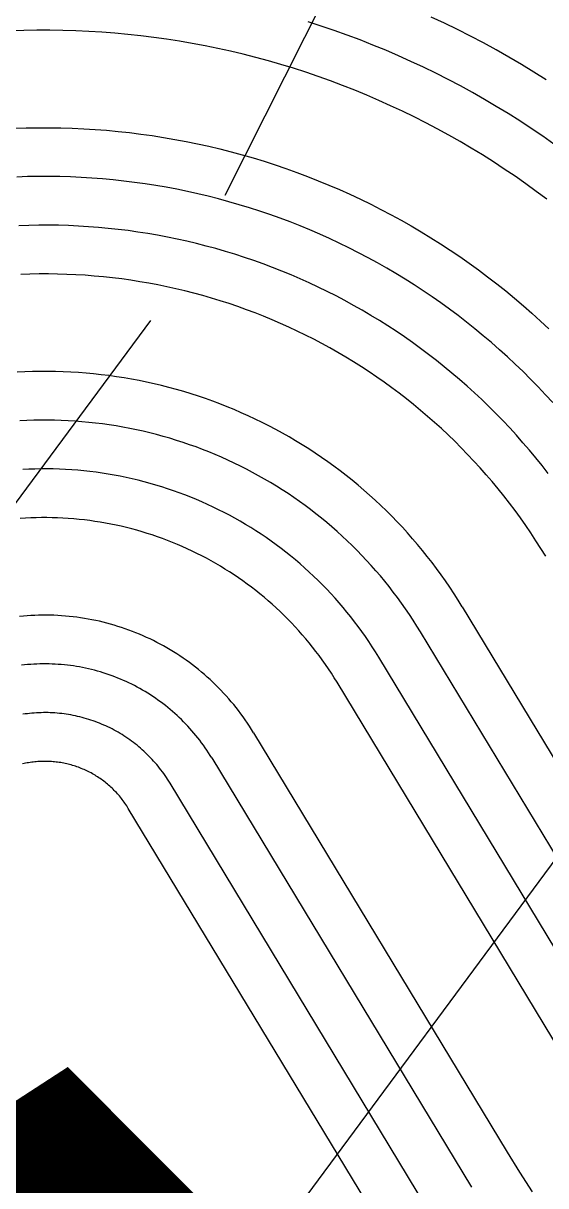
# Model space of a CAD drawing. Header units: inches. Extents: x 2439273 to 2445077, y 7048639 to 7057917.
# Drawn here: x 2443423.9 to 2443466.8, y 7054187.1 to 7054282.5 of the extents above; entities that cross this region are included whole.
import ezdxf

# ---------------------------------------------------------------- set-up
doc = ezdxf.new("R2010")
doc.units = ezdxf.units.IN
doc.header["$LTSCALE"] = 300
doc.header["$MEASUREMENT"] = 0
doc.linetypes.add('DASHED', pattern=[0.29, 0.25, -0.04])
doc.linetypes.add('DASHEDX2', pattern=[0.165, 0.125, -0.04])
for name, color, linetype in [('EC', 43, 'DASHEDX2'), ('PC', 43, 'DASHEDX2'), ('SILT FENCE', 200, 'Continuous')]:
    doc.layers.add(name, color=color, linetype=linetype)

msp = doc.modelspace()

# ---------------------------------------------------------------- linework, layer by layer
at = {"layer": 'EC', "color": 43, "linetype": 'DASHEDX2', "flags": 128}
msp.add_lwpolyline([(2443425.743321246, 7053762.902700721), (2443410.410891986, 7053761.769197036), (2443405.967782603, 7053816.308898656), (2443401.062494332, 7053837.364915172), (2443403.241638218, 7053840.046135941), (2443400.648762817, 7053862.115752891), (2443422.555910975, 7053914.17321025), (2443420.894577197, 7053929.151837925), (2443409.265327887, 7053941.373186214), (2443418.20447099, 7053963.487677377), (2443407.314079654, 7054022.643596934), (2443384.233547295, 7054046.128982879), (2443375.710430692, 7054122.38178094), (2443344.453800007, 7054149.578212756), (2443377.509464971, 7054187.130933892), (2443398.881934611, 7054210.098388085), (2443437.285887313, 7054262.035633071), (2443478.455176371, 7054343.891148337), (2443509.531716789, 7054451.24316057), (2443614.636578605, 7054540.083871452), (2443651.89622852, 7054558.176702823), (2443693.354865577, 7054601.990781369), (2443728.561561285, 7054681.297859669), (2443812.614302369, 7054714.957842821), (2443863.783017403, 7054755.661416031), (2444011.22821498, 7054797.463604752), (2444011.973315818, 7054798.143564888), (2444012.820314447, 7054799.109575234), (2444012.852815711, 7054797.819433597), (2444012.893998828, 7054797.460150822), (2444012.833001023, 7054797.192638392), (2444012.596531818, 7054797.21452659), (2443999.046659494, 7054678.983949109), (2443978.293679299, 7054600.329528203), (2443975.737185901, 7054580.55914582), (2444001.509668467, 7054556.743247248), (2444053.335368618, 7054581.227595122), (2444080.034650702, 7054628.936141122), (2444081.953821822, 7054632.345196197), (2444082.711564357, 7054634.518323509), (2444113.224922489, 7054712.682655147), (2444125.392361898, 7054768.082708514), (2444127.067679818, 7054773.918538096), (2444129.19540433, 7054785.103715295), (2444137.841576534, 7054875.364694875), (2444149.355660154, 7054940.464351943), (2444151.972174073, 7054962.962688054), (2444154.760398371, 7054992.516346509), (2444157.593668614, 7055041.810125102), (2444156.904014768, 7055103.769216864), (2444155.869699074, 7055124.248032489), (2444151.698211249, 7055139.114138287), (2444132.118834666, 7055228.931792318), (2444130.35860268, 7055234.89296001), (2444124.794023361, 7055259.371654917), (2444123.246778563, 7055265.165615089), (2444118.678351661, 7055291.340869344), (2444116.111321751, 7055301.965891114), (2444061.143920247, 7055467.81611318), (2444060.279302983, 7055481.368498995), (2444050.920878204, 7055495.608555134), (2444050.149171321, 7055503.786558906), (2444050.155346385, 7055504.603493648)], dxfattribs=at)
at = {"layer": 'EC', "color": 43, "linetype": 'DASHED', "flags": 128}
msp.add_lwpolyline([(2443433.572570371, 7054065.412798243), (2443433.077123915, 7054068.104032177), (2443428.094711496, 7054073.173840654), (2443424.006058029, 7054109.753331655), (2443439.724080116, 7054176.213669008), (2443468.481259811, 7054215.104683651), (2443505.19147339, 7054288.094368845)], dxfattribs=at)
at = {"layer": 'PC', "color": 24, "linetype": 'Continuous', "flags": 128}
for points in [[(2443466.799888075, 7054277.842006223), (2443465.790769105, 7054278.479831024), (2443464.771756111, 7054279.101726586), (2443463.743100519, 7054279.707539465), (2443462.705056135, 7054280.297120187), (2443461.65787908, 7054280.870323283), (2443460.601827729, 7054281.42700732), (2443459.537162649, 7054281.967034947), (2443458.464146528, 7054282.490272921), (2443457.383044118, 7054282.996592139)], [(2443467.445696829, 7054272.575874867), (2443466.519214983, 7054273.22449326), (2443465.58265938, 7054273.858479091), (2443464.636261101, 7054274.477675932), (2443463.680253656, 7054275.081931006), (2443462.714872925, 7054275.671095222), (2443461.7403571, 7054276.245023213), (2443460.756946631, 7054276.803573371), (2443459.764884158, 7054277.346607882), (2443458.764414458, 7054277.87399276), (2443457.755784381, 7054278.38559788), (2443456.739242793, 7054278.881297013), (2443455.71504051, 7054279.36096785), (2443454.683430238, 7054279.824492042), (2443453.644666511, 7054280.27175522), (2443452.59900563, 7054280.702647029), (2443451.546705595, 7054281.117061153), (2443450.488026044, 7054281.514895341), (2443449.423228193, 7054281.896051433), (2443448.352574765, 7054282.260435386), (2443447.276329924, 7054282.607957292)], [(2443466.846607861, 7054268.051181144), (2443465.991270723, 7054268.690947657), (2443465.12599009, 7054269.317200191), (2443464.250979458, 7054269.929784229), (2443463.366454722, 7054270.528548624), (2443462.472634126, 7054271.113345641), (2443461.569738206, 7054271.684030988), (2443460.657989737, 7054272.240463859), (2443459.737613681, 7054272.782506962), (2443458.808837126, 7054273.310026556), (2443457.871889235, 7054273.822892482), (2443456.927001185, 7054274.3209782), (2443455.974406113, 7054274.804160814), (2443455.014339058, 7054275.272321106), (2443454.047036902, 7054275.725343564), (2443453.072738311, 7054276.163116411), (2443452.09168368, 7054276.585531636), (2443451.104115069, 7054276.992485011), (2443450.110276148, 7054277.383876128), (2443449.110412128, 7054277.759608416), (2443448.104769713, 7054278.11958917), (2443447.093597031, 7054278.46372957), (2443446.07714357, 7054278.791944703), (2443445.055660129, 7054279.104153588), (2443444.029398741, 7054279.400279193), (2443442.998612622, 7054279.680248452), (2443441.963556102, 7054279.943992287), (2443440.924484567, 7054280.191445623), (2443439.881654391, 7054280.422547406), (2443438.835322877, 7054280.637240614), (2443437.785748193, 7054280.835472275), (2443436.733189304, 7054281.017193477), (2443435.677905915, 7054281.182359383), (2443434.620158399, 7054281.330929244), (2443433.560207741, 7054281.462866399), (2443432.498315469, 7054281.578138296), (2443431.434743586, 7054281.676716495), (2443430.369754515, 7054281.758576671), (2443429.303611026, 7054281.823698626), (2443428.236576172, 7054281.872066294), (2443427.16891323, 7054281.903667739), (2443426.100885629, 7054281.918495165), (2443425.032756888, 7054281.916544913), (2443423.964790554, 7054281.897817465), (2443422.897250129, 7054281.862317441)], [(2443423.225923711, 7054273.869071938), (2443424.167871145, 7054273.900395488), (2443425.110194381, 7054273.916919707), (2443426.052660916, 7054273.918640518), (2443426.995038212, 7054273.905557496), (2443427.937093749, 7054273.877673866), (2443428.87859509, 7054273.834996513), (2443429.819309935, 7054273.777535964), (2443430.759006173, 7054273.705306398), (2443431.697451952, 7054273.618325635), (2443432.634415722, 7054273.516615137), (2443433.569666302, 7054273.400199999), (2443434.502972933, 7054273.269108946), (2443435.434105336, 7054273.123374322), (2443436.362833767, 7054272.963032085), (2443437.288929078, 7054272.788121795), (2443438.212162767, 7054272.598686612), (2443439.132307039, 7054272.394773275), (2443440.049134864, 7054272.176432096), (2443440.962420029, 7054271.943716948), (2443441.871937193, 7054271.696685248), (2443442.777461947, 7054271.43539795), (2443443.678770866, 7054271.159919522), (2443444.575641565, 7054270.870317934), (2443445.467852756, 7054270.56666464), (2443446.355184299, 7054270.249034563), (2443447.237417257, 7054269.917506073), (2443448.114333953, 7054269.572160969), (2443448.985718021, 7054269.213084462), (2443449.85135446, 7054268.840365146), (2443450.711029686, 7054268.454094987), (2443451.564531589, 7054268.054369288), (2443452.41164958, 7054267.641286679), (2443453.252174643, 7054267.214949079), (2443454.085899393, 7054266.77546168), (2443454.912618121, 7054266.322932921), (2443455.732126845, 7054265.857474457), (2443456.544223365, 7054265.37920113), (2443457.348707308, 7054264.88823095), (2443458.145380179, 7054264.384685054), (2443458.934045412, 7054263.868687687), (2443459.714508414, 7054263.340366162), (2443460.486576619, 7054262.799850835), (2443461.25005953, 7054262.247275068), (2443462.004768768, 7054261.682775204), (2443462.750518122, 7054261.106490524), (2443463.487123588, 7054260.518563216), (2443464.214403421, 7054259.919138344), (2443464.932178174, 7054259.308363806), (2443465.640270747, 7054258.686390301), (2443466.33850643, 7054258.053371293), (2443467.026712942, 7054257.409462972)], [(2443467.336755186, 7054251.358067172), (2443466.743561618, 7054252.007591971), (2443466.14023894, 7054252.647719162), (2443465.52693601, 7054253.278290801), (2443464.903804154, 7054253.899151304), (2443464.270997118, 7054254.510147483), (2443463.62867104, 7054255.111128584), (2443462.976984403, 7054255.701946326), (2443462.316098001, 7054256.282454928), (2443461.646174898, 7054256.852511164), (2443460.967380388, 7054257.411974378), (2443460.279881953, 7054257.960706532), (2443459.583849223, 7054258.498572234), (2443458.879453933, 7054259.025438774), (2443458.166869883, 7054259.541176155), (2443457.446272892, 7054260.045657128), (2443456.717840757, 7054260.538757218), (2443455.981753206, 7054261.020354761), (2443455.23819186, 7054261.49033093), (2443454.48734018, 7054261.948569765), (2443453.729383428, 7054262.394958203), (2443452.964508619, 7054262.829386103), (2443452.192904473, 7054263.251746278), (2443451.414761372, 7054263.661934516), (2443450.630271313, 7054264.059849611), (2443449.839627855, 7054264.44539338), (2443449.04302608, 7054264.818470699), (2443448.240662535, 7054265.178989515), (2443447.432735192, 7054265.526860875), (2443446.619443395, 7054265.861998949), (2443445.800987812, 7054266.184321045), (2443444.977570384, 7054266.493747635), (2443444.149394278, 7054266.790202374), (2443443.316663833, 7054267.073612115), (2443442.479584514, 7054267.343906931), (2443441.638362856, 7054267.60102013), (2443440.793206418, 7054267.844888275), (2443439.944323733, 7054268.075451194), (2443439.091924245, 7054268.292652), (2443438.236218275, 7054268.496437101), (2443437.377416954, 7054268.686756215), (2443436.515732178, 7054268.863562386), (2443435.651376556, 7054269.026811989), (2443434.784563352, 7054269.176464744), (2443433.915506443, 7054269.312483727), (2443433.044420254, 7054269.434835376), (2443432.171519713, 7054269.543489505), (2443431.297020194, 7054269.638419302), (2443430.421137467, 7054269.719601347), (2443429.544087644, 7054269.787015609), (2443428.666087124, 7054269.840645456), (2443427.787352538, 7054269.880477652), (2443426.908100704, 7054269.906502372), (2443426.028548561, 7054269.918713193), (2443425.148913128, 7054269.917107104), (2443424.26941144, 7054269.901684499), (2443423.390260503, 7054269.872449187)], [(2443466.970411917, 7054245.542635893), (2443466.468608368, 7054246.187123859), (2443465.95674355, 7054246.823650328), (2443465.434943755, 7054247.452058248), (2443464.90333773, 7054248.072192567), (2443464.362056642, 7054248.683900278), (2443463.811234043, 7054249.28703045), (2443463.251005841, 7054249.881434269), (2443462.681510265, 7054250.466965077), (2443462.102887826, 7054251.043478401), (2443461.515281293, 7054251.610831996), (2443460.918835649, 7054252.168885876), (2443460.313698058, 7054252.717502349), (2443459.700017827, 7054253.256546053), (2443459.077946375, 7054253.785883986), (2443458.447637187, 7054254.305385541), (2443457.809245783, 7054254.814922542), (2443457.162929676, 7054255.314369265), (2443456.508848336, 7054255.803602481), (2443455.847163146, 7054256.282501478), (2443455.178037369, 7054256.750948095), (2443454.5016361, 7054257.208826751), (2443453.818126232, 7054257.656024469), (2443453.127676411, 7054258.092430911), (2443452.430456994, 7054258.517938401), (2443451.726640009, 7054258.93244195), (2443451.016399114, 7054259.335839286), (2443450.299909551, 7054259.728030877), (2443449.577348101, 7054260.108919956), (2443448.848893046, 7054260.478412542), (2443448.114724121, 7054260.836417471), (2443447.375022472, 7054261.18284641), (2443446.629970608, 7054261.517613882), (2443445.879752361, 7054261.840637288), (2443445.124552836, 7054262.151836929), (2443444.364558366, 7054262.451136018), (2443443.599956469, 7054262.738460709), (2443442.830935799, 7054263.013740109), (2443442.057686099, 7054263.276906297), (2443441.28039816, 7054263.52789434), (2443440.499263764, 7054263.766642312), (2443439.714475644, 7054263.993091303), (2443438.926227435, 7054264.207185443), (2443438.134713626, 7054264.408871905), (2443437.34012951, 7054264.598100927), (2443436.54267114, 7054264.774825819), (2443435.742535277, 7054264.939002978), (2443434.939919341, 7054265.090591894), (2443434.135021368, 7054265.229555167), (2443433.328039953, 7054265.355858508), (2443432.519174205, 7054265.469470753), (2443431.708623703, 7054265.570363873), (2443430.896588434, 7054265.658512971), (2443430.08326876, 7054265.733896299), (2443429.268865353, 7054265.796495256), (2443428.453579155, 7054265.846294399), (2443427.637611326, 7054265.883281439), (2443426.821163194, 7054265.907447251), (2443426.004436205, 7054265.91878587), (2443425.187631873, 7054265.9172945), (2443424.370951735, 7054265.902973511), (2443423.554597293, 7054265.875826434)], [(2443466.768143919, 7054238.752496131), (2443466.373020204, 7054239.394644692), (2443465.967858803, 7054240.030507699), (2443465.552759684, 7054240.659928262), (2443465.127825266, 7054241.282751082), (2443464.693160396, 7054241.898822485), (2443464.248872319, 7054242.507990467), (2443463.795070659, 7054243.110104724), (2443463.331867383, 7054243.705016692), (2443462.859376781, 7054244.292579588), (2443462.377715433, 7054244.872648436), (2443461.887002179, 7054245.445080115), (2443461.387358098, 7054246.009733386), (2443460.878906468, 7054246.56646893), (2443460.361772744, 7054247.115149379), (2443459.836084519, 7054247.655639355), (2443459.301971498, 7054248.187805501), (2443458.759565468, 7054248.711516512), (2443458.209000258, 7054249.226643169), (2443457.650411712, 7054249.733058375), (2443457.083937654, 7054250.230637179), (2443456.509717851, 7054250.719256809), (2443455.927893985, 7054251.198796707), (2443455.338609612, 7054251.669138553), (2443454.742010129, 7054252.130166298), (2443454.138242738, 7054252.581766189), (2443453.527456409, 7054253.023826802), (2443452.909801845, 7054253.456239064), (2443452.285431443, 7054253.878896284), (2443451.654499258, 7054254.291694178), (2443451.01716096, 7054254.694530894), (2443450.373573807, 7054255.087307039), (2443449.723896591, 7054255.469925699), (2443449.068289611, 7054255.842292472), (2443448.406914629, 7054256.204315478), (2443447.739934829, 7054256.555905397), (2443447.067514778, 7054256.896975477), (2443446.389820386, 7054257.227441565), (2443445.707018863, 7054257.547222124), (2443445.019278682, 7054257.856238252), (2443444.326769531, 7054258.154413704), (2443443.629662276, 7054258.44167491), (2443442.92812892, 7054258.717950993), (2443442.222342554, 7054258.983173784), (2443441.512477319, 7054259.237277846), (2443440.798708367, 7054259.480200481), (2443440.081211806, 7054259.711881752), (2443439.360164672, 7054259.932264494), (2443438.635744868, 7054260.141294333), (2443437.908131137, 7054260.338919692), (2443437.177503006, 7054260.525091811), (2443436.444040745, 7054260.699764755), (2443435.707925327, 7054260.862895424), (2443434.969338376, 7054261.014443571), (2443434.228462128, 7054261.154371802), (2443433.485479383, 7054261.282645592), (2443432.740573461, 7054261.399233291), (2443431.993928156, 7054261.504106133), (2443431.245727692, 7054261.597238244), (2443430.496156675, 7054261.678606642), (2443429.745400053, 7054261.748191252), (2443428.993643062, 7054261.805974905), (2443428.241071186, 7054261.851943344), (2443427.487870113, 7054261.886085227), (2443426.734225684, 7054261.90839213), (2443425.980323847, 7054261.918858549), (2443425.226350619, 7054261.9174819), (2443424.472492029, 7054261.904262526), (2443423.718934083, 7054261.879203685)], [(2443459.921949196, 7054234.613701885), (2443459.592679433, 7054235.148825685), (2443459.255044932, 7054235.678711524), (2443458.909128999, 7054236.20322866), (2443458.555016984, 7054236.722247677), (2443458.192796259, 7054237.235640514), (2443457.822556195, 7054237.743280498), (2443457.444388145, 7054238.245042379), (2443457.058385416, 7054238.740802352), (2443456.664643247, 7054239.230438098), (2443456.263258789, 7054239.713828806), (2443455.854331078, 7054240.190855205), (2443455.437961011, 7054240.661399598), (2443455.01425132, 7054241.125345884), (2443454.583306549, 7054241.582579591), (2443454.145233028, 7054242.032987905), (2443453.700138845, 7054242.476459693), (2443453.24813382, 7054242.912885536), (2443452.789329478, 7054243.34215775), (2443452.323839022, 7054243.764170422), (2443451.851777307, 7054244.178819424), (2443451.373260805, 7054244.58600245), (2443450.888407583, 7054244.985619032), (2443450.397337273, 7054245.37757057), (2443449.900171037, 7054245.761760358), (2443449.397031544, 7054246.1380936), (2443448.888042937, 7054246.506477444), (2443448.3733308, 7054246.866820996), (2443447.853022132, 7054247.219035346), (2443447.32724531, 7054247.563033591), (2443446.796130063, 7054247.898730855), (2443446.259807435, 7054248.226044307), (2443445.718409755, 7054248.544893191), (2443445.172070605, 7054248.855198834), (2443444.620924787, 7054249.156884674), (2443444.065108287, 7054249.449876273), (2443443.504758245, 7054249.734101339), (2443442.940012917, 7054250.009489747), (2443442.371011649, 7054250.275973546), (2443441.797894831, 7054250.533486986), (2443441.220803872, 7054250.781966529), (2443440.63988116, 7054251.021350868), (2443440.055270029, 7054251.251580936), (2443439.467114724, 7054251.472599929), (2443438.875560362, 7054251.684353313), (2443438.280752901, 7054251.886788843), (2443437.682839102, 7054252.079856569), (2443437.081966489, 7054252.263508854), (2443436.47828332, 7054252.437700386), (2443435.871938543, 7054252.602388186), (2443435.263081767, 7054252.757531619), (2443434.651863217, 7054252.903092404), (2443434.038433702, 7054253.039034629), (2443433.422944576, 7054253.165324751), (2443432.805547703, 7054253.281931611), (2443432.186395415, 7054253.388826435), (2443431.56564048, 7054253.485982851), (2443430.943436059, 7054253.573376887), (2443430.319935673, 7054253.650986979), (2443429.69529316, 7054253.718793977), (2443429.069662641, 7054253.776781152), (2443428.443198481, 7054253.824934198), (2443427.816055252, 7054253.863241229), (2443427.188387691, 7054253.891692799), (2443426.560350666, 7054253.910281884), (2443425.932099136, 7054253.9190039), (2443425.303788112, 7054253.917856692), (2443424.675572621, 7054253.906840547), (2443424.047607665, 7054253.88595818), (2443423.420048187, 7054253.855214745)], [(2443456.498851834, 7054232.544304762), (2443456.202509047, 7054233.025916182), (2443455.898637997, 7054233.502813438), (2443455.587313657, 7054233.974878861), (2443455.268612844, 7054234.441995975), (2443454.942614191, 7054234.904049528), (2443454.609398134, 7054235.360925514), (2443454.269046888, 7054235.812511208), (2443453.921644432, 7054236.258695183), (2443453.56727648, 7054236.699367355), (2443453.206030468, 7054237.134418991), (2443452.837995528, 7054237.56374275), (2443452.463262468, 7054237.987232704), (2443452.081923745, 7054238.404784361), (2443451.694073452, 7054238.816294698), (2443451.299807283, 7054239.22166218), (2443450.899222518, 7054239.620786789), (2443450.492417995, 7054240.013570048), (2443450.079494087, 7054240.399915041), (2443449.660552678, 7054240.779726446), (2443449.235697134, 7054241.152910548), (2443448.805032282, 7054241.51937527), (2443448.368664382, 7054241.879030194), (2443447.926701103, 7054242.231786578), (2443447.47925149, 7054242.577557387), (2443447.026425947, 7054242.916257306), (2443446.568336201, 7054243.247802765), (2443446.105095278, 7054243.572111961), (2443445.636817477, 7054243.889104877), (2443445.163618337, 7054244.198703297), (2443444.685614615, 7054244.500830834), (2443444.202924249, 7054244.795412942), (2443443.715666337, 7054245.082376937), (2443443.223961102, 7054245.361652017), (2443442.727929866, 7054245.633169272), (2443442.227695015, 7054245.896861711), (2443441.723379978, 7054246.152664271), (2443441.215109184, 7054246.400513837), (2443440.703008042, 7054246.640349256), (2443440.187202906, 7054246.872111352), (2443439.667821042, 7054247.095742941), (2443439.144990602, 7054247.311188846), (2443438.618840584, 7054247.518395908), (2443438.089500809, 7054247.717313001), (2443437.557101883, 7054247.907891048), (2443437.021775169, 7054248.090083024), (2443436.483652749, 7054248.263843977), (2443435.942867398, 7054248.429131034), (2443435.399552546, 7054248.585903413), (2443434.853842247, 7054248.734122432), (2443434.305871148, 7054248.873751521), (2443433.755774453, 7054249.004756229), (2443433.203687889, 7054249.127104231), (2443432.649747676, 7054249.240765342), (2443432.09409049, 7054249.345711514), (2443431.536853431, 7054249.441916857), (2443430.97817399, 7054249.529357631), (2443430.418190011, 7054249.608012263), (2443429.857039663, 7054249.677861346), (2443429.2948614, 7054249.738887644), (2443428.731793934, 7054249.791076102), (2443428.16797619, 7054249.834413842), (2443427.603547284, 7054249.868890172), (2443427.03864648, 7054249.894496583), (2443426.473413157, 7054249.911226761), (2443425.907986779, 7054249.919076575), (2443425.342506859, 7054249.918044088), (2443424.777112917, 7054249.908129557), (2443424.211944456, 7054249.889335427), (2443423.647140925, 7054249.861666335)], [(2443453.075754471, 7054230.474907641), (2443452.81233866, 7054230.903006681), (2443452.54223106, 7054231.326915353), (2443452.265498314, 7054231.746529061), (2443451.982208702, 7054232.161744275), (2443451.692432121, 7054232.572458545), (2443451.396240071, 7054232.978570533), (2443451.093705631, 7054233.379980037), (2443450.784903448, 7054233.776588015), (2443450.469909712, 7054234.168296612), (2443450.148802146, 7054234.555009178), (2443449.821659978, 7054234.936630297), (2443449.488563923, 7054235.313065812), (2443449.149596171, 7054235.684222841), (2443448.804840353, 7054236.050009807), (2443448.454381537, 7054236.410336457), (2443448.098306191, 7054236.765113887), (2443447.73670217, 7054237.114254561), (2443447.369658697, 7054237.457672334), (2443446.997266333, 7054237.795282471), (2443446.61961696, 7054238.127001673), (2443446.236803758, 7054238.452748093), (2443445.848921182, 7054238.772441359), (2443445.456064933, 7054239.086002589), (2443445.058331944, 7054239.393354419), (2443444.65582035, 7054239.694421013), (2443444.248629464, 7054239.989128089), (2443443.836859755, 7054240.27740293), (2443443.42061282, 7054240.559174409), (2443442.999991363, 7054240.834373006), (2443442.575099165, 7054241.102930817), (2443442.146041062, 7054241.364781579), (2443441.712922918, 7054241.619860686), (2443441.275851599, 7054241.868105201), (2443440.834934943, 7054242.109453873), (2443440.390281744, 7054242.343847152), (2443439.94200171, 7054242.571227205), (2443439.490205449, 7054242.79153793), (2443439.035004434, 7054243.004724969), (2443438.57651098, 7054243.210735722), (2443438.114838212, 7054243.409519357), (2443437.650100042, 7054243.601026827), (2443437.182411138, 7054243.785210882), (2443436.711886893, 7054243.962026076), (2443436.238643404, 7054244.131428785), (2443435.762797435, 7054244.293377208), (2443435.284466396, 7054244.447831388), (2443434.803768306, 7054244.594753217), (2443434.32082177, 7054244.734106442), (2443433.83574595, 7054244.865856682), (2443433.348660528, 7054244.989971427), (2443432.859685688, 7054245.106420057), (2443432.368942076, 7054245.215173837), (2443431.876550775, 7054245.316205934), (2443431.382633277, 7054245.409491422), (2443430.887311447, 7054245.495007281), (2443430.390707499, 7054245.572732414), (2443429.892943962, 7054245.642647643), (2443429.394143653, 7054245.704735716), (2443428.894429642, 7054245.758981314), (2443428.393925226, 7054245.805371054), (2443427.892753899, 7054245.843893491), (2443427.391039316, 7054245.874539116), (2443426.888905267, 7054245.897300372), (2443426.386475647, 7054245.91217164), (2443425.883874423, 7054245.919149252), (2443425.381225604, 7054245.918231486), (2443424.878653211, 7054245.90941857), (2443424.376281247, 7054245.892712676), (2443423.874233664, 7054245.868117928)], [(2443449.652657109, 7054228.405510519), (2443449.422168275, 7054228.780097179), (2443449.185824125, 7054229.151017266), (2443448.943682972, 7054229.518179262), (2443448.695804561, 7054229.881492574), (2443448.442250053, 7054230.240867559), (2443448.183082009, 7054230.596215549), (2443447.918364374, 7054230.947448865), (2443447.648162463, 7054231.294480846), (2443447.372542946, 7054231.637225868), (2443447.091573825, 7054231.975599363), (2443446.805324427, 7054232.309517843), (2443446.51386538, 7054232.638898917), (2443446.217268596, 7054232.963661319), (2443445.915607257, 7054233.283724913), (2443445.608955792, 7054233.599010733), (2443445.297389864, 7054233.909440984), (2443444.980986346, 7054234.214939074), (2443444.659823307, 7054234.515429624), (2443444.333979988, 7054234.810838494), (2443444.003536787, 7054235.101092796), (2443443.668575236, 7054235.386120914), (2443443.329177981, 7054235.665852522), (2443442.985428763, 7054235.940218599), (2443442.637412398, 7054236.20915145), (2443442.285214753, 7054236.472584719), (2443441.928922729, 7054236.73045341), (2443441.568624232, 7054236.982693896), (2443441.204408165, 7054237.229243942), (2443440.83636439, 7054237.470042713), (2443440.464583716, 7054237.705030797), (2443440.089157877, 7054237.934150214), (2443439.710179501, 7054238.157344433), (2443439.327742096, 7054238.374558384), (2443438.941940023, 7054238.585738471), (2443438.552868473, 7054238.79083259), (2443438.160623443, 7054238.989790137), (2443437.765301714, 7054239.182562022), (2443437.367000827, 7054239.369100682), (2443436.965819054, 7054239.549360089), (2443436.561855383, 7054239.72329577), (2443436.155209485, 7054239.890864806), (2443435.745981693, 7054240.052025855), (2443435.334272979, 7054240.20673915), (2443434.920184926, 7054240.354966519), (2443434.503819703, 7054240.49667139), (2443434.085280044, 7054240.631818797), (2443433.664669215, 7054240.760375397), (2443433.242090996, 7054240.882309469), (2443432.817649653, 7054240.997590929), (2443432.39144991, 7054241.106191332), (2443431.963596925, 7054241.208083882), (2443431.534196263, 7054241.30324344), (2443431.103353876, 7054241.391646525), (2443430.671176064, 7054241.473271326), (2443430.237769463, 7054241.548097705), (2443429.803241008, 7054241.616107196), (2443429.367697914, 7054241.67728302), (2443428.931247644, 7054241.731610084), (2443428.493997884, 7054241.779074983), (2443428.05605652, 7054241.819666006), (2443427.617531608, 7054241.853373137), (2443427.178531348, 7054241.88018806), (2443426.739164056, 7054241.900104159), (2443426.299538139, 7054241.913116517), (2443425.859762067, 7054241.919221928), (2443425.419944351, 7054241.918418884), (2443424.980193506, 7054241.910707582), (2443424.540618038, 7054241.896089925), (2443424.101326402, 7054241.87456952), (2443423.662426989, 7054241.846151677)], [(2443459.921949196, 7054234.613701885), (2443478.282077383, 7054204.243259356)], [(2443442.806462385, 7054224.266716273), (2443442.641827503, 7054224.534278174), (2443442.473010253, 7054224.799221093), (2443442.300052287, 7054225.061479661), (2443442.122996279, 7054225.32098917), (2443441.941885916, 7054225.577685588), (2443441.756765885, 7054225.831505581), (2443441.56768186, 7054226.082386521), (2443441.374680495, 7054226.330266507), (2443441.177809411, 7054226.57508438), (2443440.977117181, 7054226.816779735), (2443440.772653326, 7054227.055292934), (2443440.564468292, 7054227.29056513), (2443440.352613447, 7054227.522538273), (2443440.137141061, 7054227.751155127), (2443439.918104301, 7054227.976359284), (2443439.695557209, 7054228.198095177), (2443439.469554696, 7054228.416308099), (2443439.240152526, 7054228.630944206), (2443439.007407298, 7054228.841950542), (2443438.77137644, 7054229.049275043), (2443438.53211819, 7054229.252866556), (2443438.289691579, 7054229.452674847), (2443438.044156424, 7054229.648650616), (2443437.795573305, 7054229.840745511), (2443437.544003559, 7054230.028912132), (2443437.289509256, 7054230.213104053), (2443437.032153187, 7054230.393275829), (2443436.771998853, 7054230.569383004), (2443436.509110442, 7054230.741382127), (2443436.243552818, 7054230.909230758), (2443435.975391504, 7054231.072887485), (2443435.704692664, 7054231.232311927), (2443435.431523089, 7054231.387464749), (2443435.155950181, 7054231.538307669), (2443434.87804193, 7054231.684803468), (2443434.597866909, 7054231.826916001), (2443434.315494245, 7054231.964610205), (2443434.030993611, 7054232.097852104), (2443433.744435203, 7054232.226608824), (2443433.455889723, 7054232.350848597), (2443433.165428367, 7054232.470540765), (2443432.873122802, 7054232.585655799), (2443432.579045149, 7054232.696165296), (2443432.283267968, 7054232.802041988), (2443431.985864238, 7054232.903259752), (2443431.686907338, 7054232.999793616), (2443431.386471031, 7054233.091619759), (2443431.084629447, 7054233.178715524), (2443430.781457059, 7054233.261059425), (2443430.47702867, 7054233.338631141), (2443430.171419396, 7054233.411411533), (2443429.864704638, 7054233.479382646), (2443429.556960075, 7054233.542527706), (2443429.248261638, 7054233.600831136), (2443428.938685494, 7054233.654278549), (2443428.628308028, 7054233.702856757), (2443428.317205817, 7054233.746553775), (2443428.005455623, 7054233.785358821), (2443427.693134367, 7054233.81926232), (2443427.380319107, 7054233.848255908), (2443427.067087028, 7054233.87233243), (2443426.753515413, 7054233.891485946), (2443426.439681632, 7054233.905711731), (2443426.12566312, 7054233.915006273), (2443425.811537354, 7054233.919367281), (2443425.497381843, 7054233.918793677), (2443425.183274097, 7054233.913285605), (2443424.86929162, 7054233.902844421), (2443424.55551188, 7054233.887472703), (2443424.242012299, 7054233.867174244), (2443423.928870228, 7054233.841954052), (2443423.616162931, 7054233.811818348)], [(2443475.347281453, 7054201.366137451), (2443456.498851834, 7054232.544304762)], [(2443472.412485527, 7054198.489015539), (2443453.075754471, 7054230.474907641)], [(2443439.383365024, 7054222.197319151), (2443439.251657119, 7054222.411368671), (2443439.116603318, 7054222.623323007), (2443438.978236945, 7054222.833129861), (2443438.836592139, 7054223.040737468), (2443438.691703849, 7054223.246094602), (2443438.543607824, 7054223.449150597), (2443438.392340603, 7054223.649855348), (2443438.237939511, 7054223.848159338), (2443438.080442645, 7054224.044013636), (2443437.919888861, 7054224.237369919), (2443437.756317777, 7054224.428180479), (2443437.589769749, 7054224.616398236), (2443437.420285874, 7054224.80197675), (2443437.247907965, 7054224.984870234), (2443437.072678557, 7054225.165033558), (2443436.894640883, 7054225.342422274), (2443436.713838873, 7054225.516992611), (2443436.530317136, 7054225.688701497), (2443436.344120954, 7054225.857506566), (2443436.155296268, 7054226.023366166), (2443435.963889667, 7054226.186239377), (2443435.769948379, 7054226.346086009), (2443435.573520254, 7054226.502866625), (2443435.37465376, 7054226.65654254), (2443435.173397963, 7054226.807075837), (2443434.96980252, 7054226.954429374), (2443434.763917665, 7054227.098566795), (2443434.555794198, 7054227.239452535), (2443434.345483469, 7054227.377051833), (2443434.133037371, 7054227.511330739), (2443433.918508319, 7054227.642256119), (2443433.701949247, 7054227.769795674), (2443433.483413587, 7054227.89391793), (2443433.26295526, 7054228.014592267), (2443433.04062866, 7054228.131788906), (2443432.816488643, 7054228.245478933), (2443432.590590512, 7054228.355634295), (2443432.362990004, 7054228.462227815), (2443432.133743277, 7054228.565233191), (2443431.902906894, 7054228.664625009), (2443431.670537809, 7054228.760378744), (2443431.436693357, 7054228.852470771), (2443431.201431235, 7054228.940878369), (2443430.96480949, 7054229.025579722), (2443430.726886506, 7054229.106553934), (2443430.487720986, 7054229.183781024), (2443430.247371941, 7054229.257241938), (2443430.005898673, 7054229.326918552), (2443429.763360763, 7054229.39279367), (2443429.519818052, 7054229.454851044), (2443429.275330632, 7054229.513075358), (2443429.029958826, 7054229.567452248), (2443428.783763176, 7054229.617968298), (2443428.536804426, 7054229.664611041), (2443428.289143512, 7054229.707368971), (2443428.040841537, 7054229.746231537), (2443427.79195977, 7054229.781189151), (2443427.542559614, 7054229.812233188), (2443427.292702609, 7054229.839355987), (2443427.042450401, 7054229.862550857), (2443426.791864737, 7054229.881812076), (2443426.541007446, 7054229.897134888), (2443426.289940421, 7054229.908515517), (2443426.038725612, 7054229.91595115), (2443425.787424999, 7054229.919439957), (2443425.53610059, 7054229.918981073), (2443425.284814394, 7054229.914574616), (2443425.033628411, 7054229.906221669), (2443424.78260462, 7054229.893924294), (2443424.531804955, 7054229.877685527), (2443424.281291299, 7054229.857509373), (2443424.03112546, 7054229.83340081), (2443423.781369165, 7054229.805365788)], [(2443469.477689596, 7054195.611893632), (2443449.652657109, 7054228.405510519)], [(2443435.960267661, 7054220.12792203), (2443435.861486732, 7054220.288459171), (2443435.760196381, 7054220.447424922), (2443435.656421601, 7054220.604780063), (2443435.550187997, 7054220.760485768), (2443435.44152178, 7054220.914503619), (2443435.33044976, 7054221.066795615), (2443435.216999345, 7054221.217324179), (2443435.101198526, 7054221.366052171), (2443434.983075876, 7054221.512942894), (2443434.862660539, 7054221.657960107), (2443434.739982225, 7054221.801068027), (2443434.615071204, 7054221.942231344), (2443434.487958298, 7054222.081415229), (2443434.358674867, 7054222.218585342), (2443434.22725281, 7054222.353707837), (2443434.093724555, 7054222.486749372), (2443433.958123048, 7054222.617677125), (2443433.820481745, 7054222.746458789), (2443433.680834609, 7054222.873062591), (2443433.539216094, 7054222.997457292), (2443433.395661143, 7054223.119612199), (2443433.250205177, 7054223.239497175), (2443433.102884083, 7054223.357082636), (2443432.953734213, 7054223.472339572), (2443432.802792365, 7054223.585239545), (2443432.650095783, 7054223.695754698), (2443432.495682142, 7054223.803857763), (2443432.339589541, 7054223.909522069), (2443432.181856495, 7054224.012721542), (2443432.022521921, 7054224.113430721), (2443431.861625132, 7054224.211624756), (2443431.699205828, 7054224.307279422), (2443431.535304083, 7054224.400371115), (2443431.369960338, 7054224.490876867), (2443431.203215387, 7054224.578774347), (2443431.035110375, 7054224.664041867), (2443430.865686777, 7054224.746658389), (2443430.694986396, 7054224.826603528), (2443430.523051351, 7054224.90385756), (2443430.349924063, 7054224.978401423), (2443430.17564725, 7054225.050216724), (2443430.00026391, 7054225.119285746), (2443429.823817319, 7054225.185591443), (2443429.646351011, 7054225.249117458), (2443429.467908772, 7054225.309848117), (2443429.288534632, 7054225.367768435), (2443429.108272848, 7054225.42286412), (2443428.927167898, 7054225.47512158), (2443428.745264465, 7054225.52452792), (2443428.562607432, 7054225.57107095), (2443428.379241867, 7054225.614739186), (2443428.195213012, 7054225.655521853), (2443428.010566275, 7054225.69340889), (2443427.825347213, 7054225.728390948), (2443427.639601526, 7054225.760459395), (2443427.453375046, 7054225.78960632), (2443427.266713719, 7054225.815824531), (2443427.079663603, 7054225.839107558), (2443426.89227085, 7054225.859449658), (2443426.704581694, 7054225.87684581), (2443426.516642446, 7054225.891291724), (2443426.328499477, 7054225.902783833), (2443426.140199209, 7054225.911319304), (2443425.951788101, 7054225.916896029), (2443425.763312642, 7054225.919512634), (2443425.574819335, 7054225.919168472), (2443425.386354688, 7054225.915863628), (2443425.197965201, 7054225.909598919), (2443425.009697358, 7054225.900375888), (2443424.821597609, 7054225.888196812), (2443424.633712366, 7054225.873064697), (2443424.446087988, 7054225.854983275), (2443424.258770766, 7054225.833957008), (2443424.07180692, 7054225.809991084), (2443423.88524258, 7054225.783091416)], [(2443442.806462385, 7054224.266716274), (2443463.608097741, 7054189.857649811)], [(2443432.537170299, 7054218.058524908), (2443432.471316347, 7054218.165549668), (2443432.403789447, 7054218.271526836), (2443432.334606261, 7054218.376430263), (2443432.263783857, 7054218.480234066), (2443432.191339712, 7054218.582912633), (2443432.117291699, 7054218.68444063), (2443432.041658089, 7054218.784793007), (2443431.964457544, 7054218.883945001), (2443431.88570911, 7054218.981872151), (2443431.805432219, 7054219.078550292), (2443431.723646677, 7054219.173955572), (2443431.640372662, 7054219.26806445), (2443431.555630724, 7054219.360853707), (2443431.46944177, 7054219.452300449), (2443431.381827066, 7054219.542382112), (2443431.29280823, 7054219.631076469), (2443431.202407224, 7054219.718361638), (2443431.110646356, 7054219.80421608), (2443431.017548265, 7054219.888618615), (2443430.923135922, 7054219.971548416), (2443430.827432621, 7054220.05298502), (2443430.730461977, 7054220.132908337), (2443430.632247915, 7054220.211298645), (2443430.532814668, 7054220.288136602), (2443430.432186769, 7054220.36340325), (2443430.330389048, 7054220.437080019), (2443430.22744662, 7054220.50914873), (2443430.123384887, 7054220.5795916), (2443430.018229523, 7054220.648391249), (2443429.912006473, 7054220.715530702), (2443429.804741947, 7054220.780993392), (2443429.696462411, 7054220.844763169), (2443429.587194582, 7054220.906824297), (2443429.476965418, 7054220.967161465), (2443429.365802118, 7054221.025759785), (2443429.253732109, 7054221.082604798), (2443429.140783044, 7054221.13768248), (2443429.02698279, 7054221.19097924), (2443428.912359426, 7054221.242481927), (2443428.796941235, 7054221.292177836), (2443428.680756692, 7054221.340054704), (2443428.563834466, 7054221.386100718), (2443428.446203406, 7054221.430304517), (2443428.327892533, 7054221.472655193), (2443428.20893104, 7054221.513142299), (2443428.089348281, 7054221.551755845), (2443427.969173758, 7054221.588486302), (2443427.848437124, 7054221.623324608), (2443427.727168169, 7054221.656262168), (2443427.605396814, 7054221.687290854), (2443427.483153104, 7054221.716403011), (2443427.360467201, 7054221.743591457), (2443427.237369375, 7054221.768849481), (2443427.113890001, 7054221.792170852), (2443426.990059543, 7054221.813549818), (2443426.865908556, 7054221.8329811), (2443426.741467672, 7054221.850459908), (2443426.616767595, 7054221.865981926), (2443426.491839092, 7054221.879543326), (2443426.366712988, 7054221.891140761), (2443426.241420157, 7054221.90077137), (2443426.115991511, 7054221.908432776), (2443425.990457998, 7054221.91412309), (2443425.864850593, 7054221.917840907), (2443425.739200287, 7054221.91958531), (2443425.613538083, 7054221.919355869), (2443425.487894984, 7054221.917152639), (2443425.362301994, 7054221.912976166), (2443425.236790098, 7054221.90682748), (2443425.111390265, 7054221.898708095), (2443424.986133437, 7054221.888620019), (2443424.861050517, 7054221.876565737), (2443424.73617237, 7054221.862548226), (2443424.611529806, 7054221.846570943), (2443424.487153579, 7054221.828637832), (2443424.363074377, 7054221.808753314), (2443424.239322815, 7054221.7869223), (2443424.115929426, 7054221.763150174), (2443423.992924656, 7054221.737442801), (2443423.870338856, 7054221.709806524)], [(2443439.383365024, 7054222.197319151), (2443460.673301812, 7054186.980527902)], [(2443457.738505883, 7054184.103405993), (2443435.96026766, 7054220.12792203)], [(2443456.078337613, 7054179.117856213), (2443432.537170299, 7054218.058524908)], [(2443463.608097741, 7054189.857649811), (2443464.617169796, 7054188.221733397), (2443465.655353579, 7054186.604135375)]]:
    msp.add_lwpolyline(points, dxfattribs=at)
at = {"layer": 'SILT FENCE', "const_width": 40, "flags": 128}
msp.add_lwpolyline([(2443368.457508277, 7055385.632090495), (2443937.533237691, 7055639.242150382), (2444048.086120954, 7055434.54261436), (2444118.859603828, 7055198.358708974), (2444131.888813466, 7055063.117955331), (2444121.233078084, 7054897.350060567), (2444079.575520881, 7054665.239516062), (2443994.299618581, 7054500.781202721), (2443767.135047165, 7054225.609096223), (2443574.284967494, 7054081.349631851), (2443474.425265487, 7054121.450316958), (2443424.856544365, 7054171.226185583), (2443286.865138583, 7054081.573432259), (2443292.231468425, 7054027.168780769), (2443381.061523539, 7053872.384557595), (2443365.925025864, 7053718.339229007), (2443351.806758887, 7053614.875231847), (2443414.638433201, 7053431.929036698), (2443250.249875427, 7053347.598544735), (2443093.902017715, 7053304.775501328), (2443005.075949532, 7053362.620127424), (2442887.987002384, 7053330.334752763), (2442866.453436156, 7053201.19325412), (2442857.185308824, 7052948.275621428)], dxfattribs=at)

doc.saveas('drawing.dxf')
